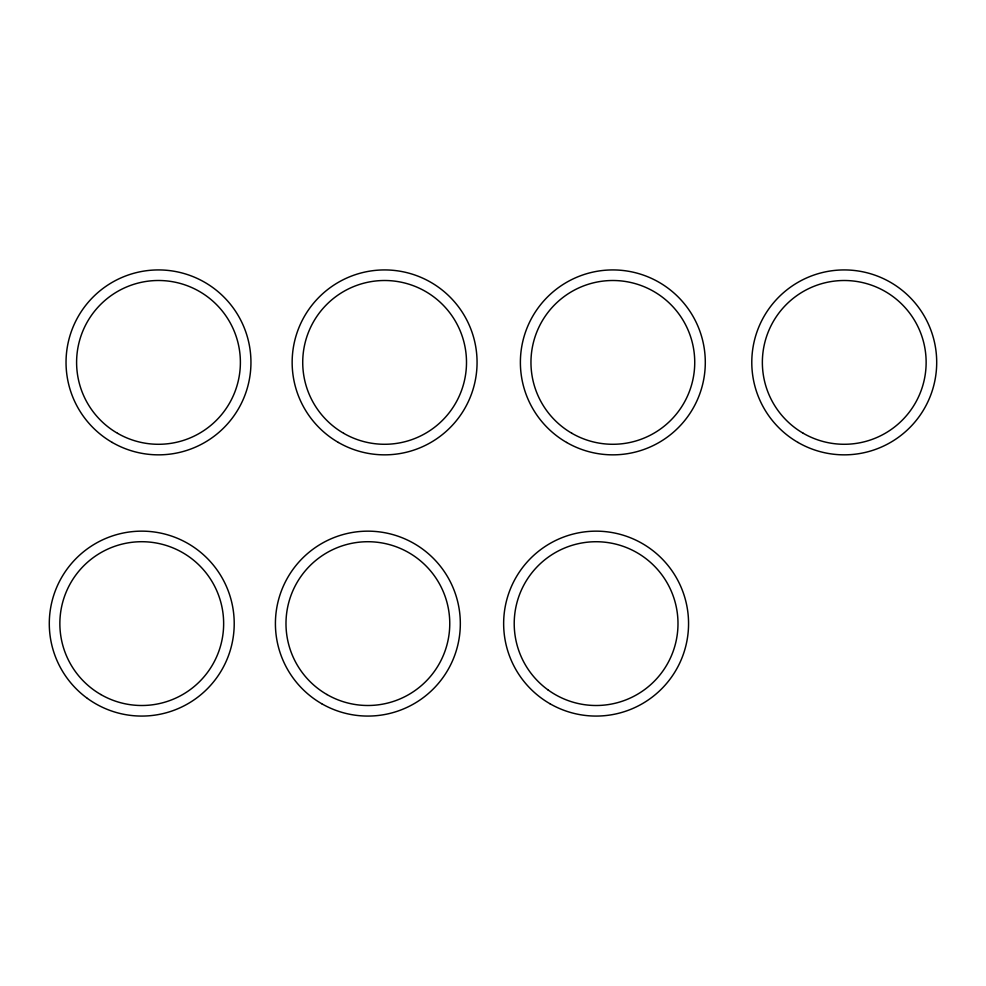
<?xml version="1.0" encoding="UTF-8"?>
<svg xmlns="http://www.w3.org/2000/svg" width="986" height="986" viewBox="0 0 986 986"><rect width="100%" height="100%" fill="white"/><g stroke="black" fill="none" stroke-linecap="round" stroke-linejoin="round"><path stroke-width="1.48" d="M343.67 433.31A81.887 81.887 0 0 0 466.501 362.392A81.887 81.887 0 0 0 343.67 291.474A81.887 81.887 0 0 0 343.67 433.31M338.383 442.455A92.45 92.45 0 0 0 477.064 362.392A92.45 92.45 0 0 0 338.383 282.316A92.45 92.45 0 0 0 338.383 442.455M566.617 442.455A92.45 92.45 0 0 0 705.298 362.392A92.45 92.45 0 0 0 566.617 282.316A92.45 92.45 0 0 0 566.617 442.455M571.905 433.31A81.887 81.887 0 0 0 694.736 362.392A81.887 81.887 0 0 0 571.905 291.474A81.887 81.887 0 0 0 571.905 433.31M798.019 442.455A92.45 92.45 0 0 0 936.7 362.392A92.45 92.45 0 0 0 798.019 282.316A92.45 92.45 0 0 0 798.019 442.455M803.307 433.31A81.887 81.887 0 0 0 926.137 362.392A81.887 81.887 0 0 0 803.307 291.474A81.887 81.887 0 0 0 803.307 433.31M112.268 442.455A92.45 92.45 0 0 0 250.949 362.392A92.45 92.45 0 0 0 112.268 282.316A92.45 92.45 0 0 0 112.268 442.455M117.544 433.31A81.887 81.887 0 0 0 240.387 362.392A81.887 81.887 0 0 0 117.544 291.474A81.887 81.887 0 0 0 117.544 433.31M321.646 703.684A92.45 92.45 0 0 0 460.326 623.608A92.45 92.45 0 0 0 321.646 543.545A92.45 92.45 0 0 0 321.646 703.684M326.933 694.526A81.887 81.887 0 0 0 449.764 623.608A81.887 81.887 0 0 0 326.933 552.69A81.887 81.887 0 0 0 326.933 694.526M549.88 703.684A92.45 92.45 0 0 0 688.561 623.608A92.45 92.45 0 0 0 549.88 543.545A92.45 92.45 0 0 0 549.88 703.684M547.97 689.867A81.887 81.887 0 0 0 677.542 632.174A81.887 81.887 0 0 0 562.796 548.808A81.887 81.887 0 0 0 547.97 689.867M87.409 698.408A92.45 92.45 0 0 0 233.707 633.271A92.45 92.45 0 0 0 104.146 539.145A92.45 92.45 0 0 0 87.409 698.408M100.806 694.526A81.887 81.887 0 0 0 223.649 623.608A81.887 81.887 0 0 0 100.806 552.69A81.887 81.887 0 0 0 100.806 694.526"/></g></svg>
